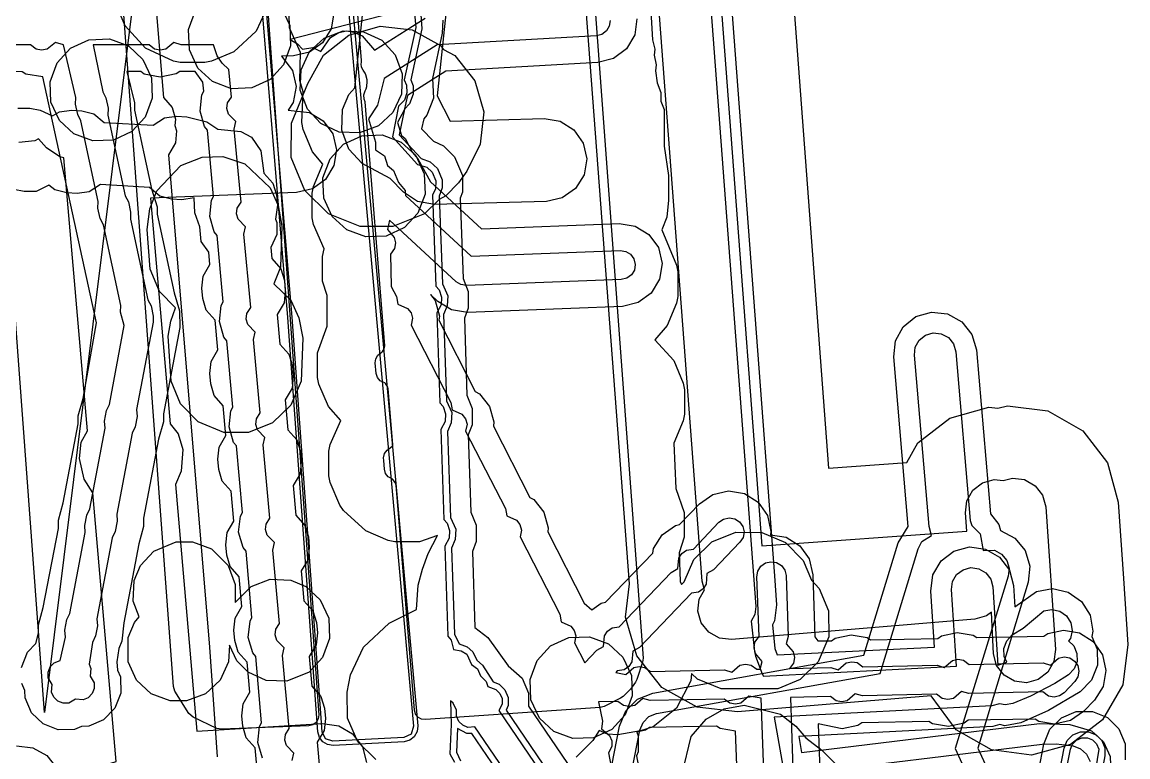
# Model space of a CAD drawing. Header units: metres. Extents: x -3943 to -3664, y 4962 to 6622.
# Drawn here: x -3840.1 to -3786.7, y 5783.1 to 5818.6 of the extents above; entities that cross this region are included whole.
import ezdxf

# ---------------------------------------------------------------- set-up
doc = ezdxf.new("R2010")
doc.units = ezdxf.units.M
doc.layers.add('AI_GREENING_EXCLUSIONS', color=1, linetype='Continuous')
doc.layers.add('AI_GREENING_LAWN', color=82, linetype='Continuous')

msp = doc.modelspace()

# ---------------------------------------------------------------- linework, layer by layer
at = {"layer": 'AI_GREENING_EXCLUSIONS'}
for points in [[(-3808.684, 5850.26), (-3804.401, 5793.328), (-3794.507, 5794.035), (-3794.573, 5794.912), (-3794.502, 5795.493), (-3794.214, 5796.002), (-3793.753, 5796.363), (-3793.19, 5796.52), (-3792.757, 5796.467), (-3792.304, 5796.59), (-3791.724, 5796.516), (-3791.216, 5796.224), (-3790.858, 5795.761), (-3790.705, 5795.196), (-3790.233, 5788.317), (-3790.308, 5787.736), (-3790.599, 5787.229), (-3791.062, 5786.871), (-3791.627, 5786.718), (-3792.208, 5786.792), (-3792.715, 5787.083), (-3793.073, 5787.547), (-3793.226, 5788.112), (-3793.325, 5790.127), (-3793.563, 5789.938), (-3794.126, 5789.777), (-3805.858, 5788.804), (-3806.439, 5788.87), (-3806.951, 5789.154), (-3807.315, 5789.612), (-3807.476, 5790.175), (-3807.41, 5790.756), (-3807.165, 5791.198), (-3807.28, 5791.613), (-3810.025, 5828.096)], [(-3805.109, 5849.393), (-3801.172, 5797.068), (-3797.403, 5797.337), (-3796.868, 5798.285), (-3795.332, 5799.487), (-3793.452, 5800.01), (-3793.007, 5799.956), (-3792.543, 5800.082), (-3790.608, 5799.833), (-3788.916, 5798.863), (-3787.724, 5797.319), (-3787.213, 5795.436), (-3786.96, 5791.747), (-3786.741, 5788.556), (-3786.99, 5786.621), (-3787.961, 5784.929), (-3789.505, 5783.737), (-3791.388, 5783.226), (-3793.323, 5783.475), (-3795.015, 5784.445), (-3796.235, 5786.09), (-3805.568, 5785.316), (-3807.507, 5785.537), (-3809.213, 5786.483), (-3810.427, 5788.01), (-3810.964, 5789.886), (-3810.781, 5791.493), (-3813.428, 5826.678)], [(-3816.838, 5845.491), (-3820.049, 5815.031), (-3819.425, 5813.806), (-3814.896, 5813.935), (-3814.126, 5813.805), (-3813.465, 5813.39), (-3813.013, 5812.754), (-3812.839, 5811.993), (-3812.97, 5811.224), (-3813.384, 5810.563), (-3814.021, 5810.111), (-3814.781, 5809.937), (-3820.187, 5809.782), (-3820.994, 5809.927), (-3821.675, 5810.384), (-3822.326, 5811.051), (-3823.664, 5811.765), (-3824.311, 5812.464), (-3824.652, 5813.381), (-3824.613, 5814.367), (-3824.311, 5815.089), (-3824.03, 5815.423), (-3820.815, 5845.914)], [(-3807.627, 5829.542), (-3804.685, 5790.396), (-3804.733, 5790.011), (-3804.912, 5789.693), (-3804.756, 5788.227), (-3804.697, 5788), (-3804.371, 5787.149), (-3804.315, 5787.035), (-3795.009, 5787.522), (-3795.248, 5791.207), (-3795.196, 5791.594), (-3795.001, 5791.931), (-3794.691, 5792.169), (-3794.314, 5792.269), (-3793.928, 5792.218), (-3793.59, 5792.023), (-3793.353, 5791.713), (-3793.252, 5791.336), (-3793.008, 5787.569), (-3792.578, 5787.71), (-3792.703, 5787.985), (-3792.717, 5788.375), (-3792.58, 5788.74), (-3792.314, 5789.026), (-3791.798, 5789.344), (-3790.788, 5790.19), (-3790.403, 5790.256), (-3790.022, 5790.17), (-3789.704, 5789.945), (-3789.496, 5789.614), (-3789.43, 5789.23), (-3789.516, 5788.849), (-3789.607, 5788.735), (-3789.355, 5788.491), (-3789.2, 5788.133), (-3789.194, 5787.743), (-3789.338, 5787.38), (-3789.609, 5787.1), (-3790.262, 5786.683), (-3791.44, 5786.067), (-3792.282, 5785.715), (-3792.666, 5785.644), (-3792.936, 5785.701), (-3793.302, 5785.609), (-3803.798, 5785.059), (-3803.297, 5782.248), (-3790.879, 5783.751), (-3790.198, 5783.764), (-3789.386, 5783.669), (-3789.02, 5783.535), (-3788.733, 5783.271), (-3788.568, 5782.917)], [(-3806.63, 5829.617), (-3803.789, 5791.869), (-3803.688, 5790.468), (-3803.783, 5789.699), (-3803.887, 5789.513), (-3803.766, 5788.368), (-3803.765, 5788.365), (-3803.655, 5788.07), (-3796.07, 5788.434), (-3796.246, 5791.142), (-3796.143, 5791.916), (-3795.752, 5792.591), (-3795.133, 5793.066), (-3794.379, 5793.267), (-3793.605, 5793.165), (-3792.93, 5792.774), (-3792.455, 5792.154), (-3792.254, 5791.401), (-3792.188, 5790.372), (-3791.146, 5791.124), (-3790.377, 5791.256), (-3789.616, 5791.083), (-3788.978, 5790.633), (-3788.562, 5789.973), (-3788.43, 5789.204), (-3788.487, 5788.953), (-3788.223, 5788.344), (-3788.211, 5787.563), (-3788.498, 5786.838), (-3789.041, 5786.277), (-3790.564, 5785.375), (-3791.911, 5784.786), (-3792.679, 5784.644), (-3792.916, 5784.694), (-3793.249, 5784.61), (-3802.615, 5784.12), (-3802.479, 5783.357), (-3790.996, 5784.745), (-3789.537, 5784.705), (-3788.499, 5784.389), (-3787.925, 5783.86), (-3787.597, 5783.152), (-3787.564, 5782.373)], [(-3824.576, 5824.127), (-3820.988, 5784.637), (-3821.017, 5784.357), (-3821.154, 5784.112), (-3821.376, 5783.94), (-3821.648, 5783.869), (-3825.066, 5783.692), (-3825.333, 5783.73), (-3825.565, 5783.866), (-3825.729, 5784.081), (-3825.8, 5784.341), (-3827.249, 5804.331), (-3829.011, 5825.505)], [(-3824.793, 5824.318), (-3821.187, 5784.617), (-3821.305, 5784.242), (-3821.659, 5784.069), (-3825.076, 5783.892), (-3825.433, 5784.016), (-3825.601, 5784.355), (-3827.049, 5804.348), (-3828.811, 5825.522)], [(-3833.853, 5822.278), (-3833.243, 5814.95), (-3832.832, 5814.466), (-3832.671, 5813.904), (-3832.705, 5813.6), (-3832.625, 5813.35), (-3832.674, 5812.766), (-3833.014, 5812.186), (-3831.038, 5788.431), (-3830.661, 5783.134)], [(-3823.015, 5783.014), (-3823.883, 5783.863), (-3824.374, 5785.004), (-3824.389, 5786.261), (-3824.234, 5787.093), (-3823.604, 5788.439), (-3822.371, 5789.598), (-3821.048, 5790.257), (-3820.976, 5791.416), (-3820.767, 5792.195), (-3820.49, 5792.948), (-3820.039, 5793.814), (-3820.907, 5793.521), (-3822.094, 5793.521), (-3822.417, 5793.586), (-3823.5, 5794.039), (-3824.574, 5795.027), (-3824.751, 5795.29), (-3825.205, 5796.374), (-3825.27, 5796.696), (-3825.27, 5797.883), (-3825.205, 5798.206), (-3824.704, 5799.362), (-3825.299, 5800.044), (-3825.752, 5801.127), (-3825.817, 5801.449), (-3825.817, 5802.637), (-3825.351, 5803.918), (-3825.359, 5805.392), (-3825.582, 5806.091), (-3825.582, 5807.278), (-3825.496, 5807.651), (-3826.012, 5808.827), (-3826.077, 5809.15), (-3826.077, 5810.337), (-3826.012, 5810.66), (-3825.559, 5811.743), (-3826.062, 5812.332), (-3826.516, 5813.415), (-3826.581, 5813.738), (-3826.52, 5815.224), (-3826.678, 5815.769), (-3826.646, 5817.118), (-3827.181, 5818.307), (-3827.199, 5819.732)], [(-3821.206, 5819.697), (-3821.08, 5818.329), (-3821.641, 5815.808), (-3821.529, 5815.545), (-3821.509, 5815.171), (-3821.634, 5814.821), (-3821.917, 5814.526), (-3822.214, 5813.053), (-3820.994, 5811.723), (-3820.558, 5811.598), (-3820.289, 5811.355), (-3820.11, 5810.926), (-3820.13, 5810.551), (-3820.274, 5810.241), (-3820.116, 5805.856), (-3819.962, 5805.676), (-3819.836, 5805.326), (-3819.856, 5804.952), (-3820.071, 5804.564), (-3819.923, 5800.223), (-3819.769, 5800.043), (-3819.644, 5799.693), (-3819.663, 5799.319), (-3819.878, 5798.931), (-3819.73, 5794.59), (-3819.576, 5794.41), (-3819.451, 5794.06), (-3819.471, 5793.686), (-3819.686, 5793.298), (-3819.538, 5788.957), (-3819.384, 5788.777), (-3819.258, 5788.322), (-3818.89, 5788.258), (-3818.629, 5788.095), (-3818.403, 5787.602), (-3818.106, 5787.381), (-3817.959, 5787.045), (-3817.688, 5786.771), (-3817.605, 5786.531), (-3817.224, 5786.394), (-3817.029, 5786.202), (-3816.923, 5785.951), (-3816.921, 5785.678), (-3817.072, 5785.375), (-3814.217, 5781.171)], [(-3820.882, 5819.644), (-3820.787, 5818.266), (-3821.32, 5815.809), (-3821.215, 5815.508), (-3821.215, 5815.112), (-3821.386, 5814.653), (-3821.625, 5814.388), (-3821.888, 5813.144), (-3820.828, 5812.013), (-3820.39, 5811.847), (-3820.04, 5811.523), (-3819.816, 5810.985), (-3819.816, 5810.589), (-3819.96, 5810.193), (-3819.801, 5805.958), (-3819.542, 5805.386), (-3819.562, 5804.893), (-3819.749, 5804.478), (-3819.608, 5800.325), (-3819.349, 5799.753), (-3819.369, 5799.259), (-3819.556, 5798.845), (-3819.416, 5794.692), (-3819.157, 5794.119), (-3819.177, 5793.626), (-3819.363, 5793.212), (-3819.223, 5789.058), (-3818.986, 5788.59), (-3818.6, 5788.45), (-3818.329, 5788.208), (-3818.136, 5787.801), (-3817.872, 5787.567), (-3817.356, 5786.765), (-3817.059, 5786.645), (-3816.781, 5786.371), (-3816.629, 5786.011), (-3816.626, 5785.621), (-3816.72, 5785.39), (-3814.073, 5781.493)], [(-3828.149, 5819.496), (-3828.78, 5818.149), (-3829.854, 5817.162), (-3830.937, 5816.708), (-3831.26, 5816.643), (-3832.447, 5816.643), (-3832.77, 5816.708), (-3834.116, 5817.339), (-3835.104, 5818.413), (-3835.557, 5819.496)], [(-3825.035, 5819.026), (-3825.165, 5818.257), (-3825.58, 5817.596), (-3826.216, 5817.144), (-3826.977, 5816.969), (-3827.558, 5816.952), (-3827.022, 5816.249), (-3826.859, 5815.485), (-3827.001, 5814.718), (-3827.241, 5814.348), (-3826.21, 5814.234), (-3825.545, 5813.825), (-3825.088, 5813.192), (-3824.907, 5812.433), (-3825.031, 5811.663), (-3825.44, 5810.998), (-3826.072, 5810.541), (-3826.831, 5810.36), (-3833.877, 5810.097), (-3832.929, 5799.208), (-3832.54, 5798.723), (-3832.322, 5797.974), (-3832.398, 5796.92), (-3832.674, 5796.285), (-3831.638, 5784.385), (-3825.575, 5784.745), (-3824.802, 5784.639), (-3824.129, 5784.244), (-3823.658, 5783.622), (-3823.46, 5782.867)], [(-3821.138, 5819.289), (-3827.137, 5817.743), (-3826.795, 5817.546), (-3826.545, 5817.277), (-3826.042, 5817.357), (-3825.661, 5817.163), (-3825.201, 5817.839), (-3824.8, 5818.08), (-3824.422, 5818.16), (-3824.066, 5818.111), (-3823.676, 5817.926), (-3823.082, 5817.231), (-3820.638, 5818.774)], [(-3809.741, 5819.097), (-3809.66, 5817.734), (-3809.562, 5817.279), (-3809.593, 5816.987), (-3809.495, 5816.532), (-3809.527, 5816.24), (-3809.442, 5815.662), (-3809.258, 5815.187), (-3809.258, 5814.77), (-3809.11, 5814.366), (-3809.103, 5812.605), (-3808.9, 5811.194), (-3808.9, 5810.006), (-3808.969, 5809.178), (-3809.212, 5808.573), (-3808.503, 5806.86), (-3808.438, 5806.538), (-3808.438, 5805.35), (-3808.503, 5805.028), (-3808.956, 5803.944), (-3809.554, 5803.261), (-3808.639, 5802.261), (-3808.186, 5801.177), (-3808.121, 5800.855), (-3808.121, 5799.667), (-3808.186, 5799.345), (-3808.634, 5798.274), (-3808.55, 5796.08), (-3808.14, 5794.932), (-3808.14, 5793.745), (-3808.388, 5792.983), (-3808.329, 5791.602), (-3808.267, 5791.454), (-3808.138, 5791.583), (-3807.671, 5792.665), (-3806.803, 5793.514), (-3805.65, 5793.982), (-3804.392, 5793.968), (-3803.252, 5793.476), (-3802.403, 5792.608), (-3802.005, 5791.659), (-3801.636, 5791.27), (-3801.182, 5790.187), (-3801.168, 5788.929), (-3801.674, 5787.719), (-3802.542, 5786.87), (-3803.625, 5786.416), (-3806.351, 5786.424), (-3807.504, 5786.892), (-3807.792, 5787.161), (-3807.821, 5786.816), (-3808.504, 5785.491), (-3809.631, 5784.588), (-3810.247, 5784.392), (-3811.346, 5784.211), (-3811.839, 5784.241), (-3812.239, 5784.408), (-3812.546, 5783.934), (-3813.356, 5783.124)], [(-3811.714, 5818.668), (-3811.752, 5818.398), (-3811.89, 5818.162), (-3812.108, 5817.998), (-3812.373, 5817.93), (-3820.044, 5817.494), (-3822.612, 5815.872), (-3822.935, 5814.58), (-3823.371, 5813.919), (-3823.02, 5812.791), (-3823.02, 5812.423), (-3822.596, 5812.14), (-3822.442, 5811.678), (-3822.164, 5811.429), (-3821.919, 5810.856), (-3821.601, 5810.469), (-3821.574, 5810.226), (-3818.405, 5807.291), (-3811.225, 5807.571), (-3810.956, 5807.528), (-3810.723, 5807.386), (-3810.562, 5807.165), (-3810.499, 5806.899), (-3810.541, 5806.629), (-3810.684, 5806.397), (-3810.905, 5806.236), (-3811.171, 5806.172), (-3818.64, 5805.88), (-3818.91, 5805.923), (-3819.143, 5806.066), (-3822.353, 5809.039), (-3822.449, 5808.588), (-3822.118, 5808.201), (-3822.057, 5807.935), (-3822.103, 5807.666), (-3822.307, 5807.393), (-3822.264, 5805.838), (-3822.011, 5805.345), (-3821.948, 5804.983), (-3821.482, 5804.777), (-3821.312, 5804.563), (-3821.237, 5804.3), (-3821.303, 5803.966), (-3819.387, 5800.237), (-3819.324, 5799.875), (-3818.858, 5799.669), (-3818.688, 5799.455), (-3818.613, 5799.192), (-3818.679, 5798.858), (-3816.764, 5795.128), (-3816.7, 5794.766), (-3816.234, 5794.561), (-3816.064, 5794.347), (-3815.989, 5794.084), (-3816.055, 5793.75), (-3814.14, 5790.02), (-3814.076, 5789.658), (-3813.61, 5789.452), (-3813.44, 5789.238), (-3813.365, 5788.976), (-3813.432, 5788.641), (-3812.935, 5787.674), (-3812.344, 5788.294), (-3812.023, 5788.472), (-3811.981, 5788.98), (-3811.835, 5789.211), (-3811.611, 5789.368), (-3811.274, 5789.415), (-3808.767, 5792.041), (-3808.446, 5792.22), (-3808.404, 5792.728), (-3808.258, 5792.958), (-3808.034, 5793.115), (-3807.697, 5793.162), (-3806.461, 5794.457), (-3806.237, 5794.614), (-3805.97, 5794.674), (-3805.701, 5794.627), (-3805.471, 5794.48), (-3805.314, 5794.257), (-3805.254, 5793.99), (-3805.301, 5793.721), (-3805.448, 5793.491), (-3806.718, 5792.159), (-3807.04, 5791.981), (-3807.081, 5791.473), (-3807.228, 5791.242), (-3807.451, 5791.085), (-3807.789, 5791.038), (-3810.295, 5788.412), (-3810.617, 5788.233), (-3810.658, 5787.725), (-3810.804, 5787.495), (-3811.028, 5787.338), (-3811.366, 5787.291), (-3811.437, 5787.216), (-3810.959, 5787.118), (-3810.57, 5787.447), (-3810.304, 5787.506), (-3810.035, 5787.459), (-3809.763, 5787.253), (-3806.191, 5787.332), (-3805.837, 5787.231), (-3805.448, 5787.56), (-3805.182, 5787.62), (-3804.913, 5787.572), (-3804.641, 5787.366), (-3804.468, 5787.37), (-3804.373, 5787.749), (-3804.708, 5788.133), (-3804.77, 5788.399), (-3804.727, 5788.669), (-3804.525, 5788.943), (-3804.628, 5791.833), (-3804.584, 5792.103), (-3804.44, 5792.335), (-3804.219, 5792.495), (-3803.953, 5792.557), (-3803.683, 5792.514), (-3803.451, 5792.37), (-3803.291, 5792.149), (-3803.228, 5791.883), (-3803.124, 5788.943), (-3803.22, 5788.588), (-3802.885, 5788.204), (-3802.823, 5787.938), (-3802.866, 5787.668), (-3803.058, 5787.401), (-3801.069, 5787.445), (-3800.716, 5787.344), (-3800.327, 5787.674), (-3800.06, 5787.733), (-3799.791, 5787.685), (-3799.519, 5787.48), (-3795.947, 5787.559), (-3795.594, 5787.458), (-3795.205, 5787.787), (-3794.938, 5787.846), (-3794.669, 5787.799), (-3794.398, 5787.593), (-3790.826, 5787.672), (-3790.472, 5787.571), (-3790.083, 5787.9), (-3789.817, 5787.959), (-3789.548, 5787.912), (-3789.317, 5787.765), (-3789.161, 5787.542), (-3789.101, 5787.275), (-3789.149, 5787.006), (-3789.295, 5786.776), (-3789.814, 5786.234), (-3790.037, 5786.077), (-3790.304, 5786.018), (-3790.573, 5786.065), (-3790.845, 5786.271), (-3794.417, 5786.192), (-3794.77, 5786.293), (-3795.159, 5785.964), (-3795.426, 5785.905), (-3795.695, 5785.952), (-3795.966, 5786.158), (-3799.538, 5786.079), (-3799.892, 5786.18), (-3800.281, 5785.851), (-3800.547, 5785.792), (-3800.816, 5785.839), (-3801.088, 5786.045), (-3803.019, 5786.002), (-3802.861, 5781.564)], [(-3810.416, 5818.742), (-3810.524, 5817.969), (-3810.92, 5817.297), (-3811.543, 5816.827), (-3812.299, 5816.632), (-3819.634, 5816.215), (-3821.482, 5815.048), (-3821.641, 5814.342), (-3821.957, 5813.751), (-3821.772, 5813.113), (-3821.597, 5812.972), (-3821.234, 5812.303), (-3820.979, 5811.997), (-3820.377, 5810.89), (-3817.917, 5808.611), (-3811.276, 5808.87), (-3810.505, 5808.748), (-3809.84, 5808.34), (-3809.382, 5807.709), (-3809.2, 5806.95), (-3809.322, 5806.179), (-3809.73, 5805.514), (-3810.361, 5805.055), (-3811.12, 5804.873), (-3818.589, 5804.581), (-3819.361, 5804.704), (-3820.027, 5805.113), (-3820.38, 5805.439), (-3820.155, 5805.157), (-3819.941, 5804.407), (-3819.964, 5804.205), (-3818.214, 5800.769), (-3818.017, 5800.66), (-3817.532, 5800.049), (-3817.317, 5799.298), (-3817.341, 5799.097), (-3815.59, 5795.661), (-3815.393, 5795.552), (-3814.908, 5794.941), (-3814.694, 5794.19), (-3814.717, 5793.989), (-3812.966, 5790.553), (-3812.6, 5790.231), (-3812.136, 5790.557), (-3811.938, 5790.601), (-3809.655, 5792.975), (-3809.616, 5793.197), (-3809.198, 5793.856), (-3808.56, 5794.304), (-3808.361, 5794.349), (-3807.401, 5795.355), (-3806.762, 5795.803), (-3806.001, 5795.973), (-3805.232, 5795.839), (-3804.573, 5795.421), (-3804.125, 5794.782), (-3803.955, 5794.021), (-3803.984, 5793.854), (-3803.229, 5793.732), (-3802.565, 5793.322), (-3802.109, 5792.689), (-3801.929, 5791.929), (-3801.835, 5788.927), (-3801.7, 5788.732), (-3801.035, 5788.734), (-3800.851, 5788.863), (-3800.089, 5789.032), (-3799.32, 5788.897), (-3799.149, 5788.788), (-3795.914, 5788.847), (-3795.729, 5788.977), (-3794.967, 5789.146), (-3794.199, 5789.01), (-3794.027, 5788.901), (-3790.792, 5788.961), (-3790.607, 5789.09), (-3789.846, 5789.259), (-3789.077, 5789.124), (-3788.419, 5788.705), (-3787.971, 5788.066), (-3787.802, 5787.304), (-3787.937, 5786.535), (-3788.356, 5785.877), (-3788.874, 5785.335), (-3789.513, 5784.888), (-3790.275, 5784.718), (-3791.044, 5784.854), (-3791.215, 5784.963), (-3794.451, 5784.904), (-3794.635, 5784.774), (-3795.397, 5784.605), (-3796.165, 5784.74), (-3796.337, 5784.849), (-3799.572, 5784.79), (-3799.757, 5784.661), (-3800.519, 5784.492), (-3801.673, 5784.731), (-3801.572, 5781.548)], [(-3819.775, 5818.682), (-3819.809, 5818.056), (-3820.28, 5815.864), (-3820.235, 5814.914), (-3820.557, 5814.094), (-3820.696, 5813.928), (-3820.8, 5813.446), (-3820.236, 5812.845), (-3819.751, 5812.622), (-3819.211, 5812.082), (-3818.836, 5811.183), (-3818.836, 5810.391), (-3818.939, 5810.094), (-3818.806, 5806.218), (-3818.562, 5805.584), (-3818.562, 5804.792), (-3818.741, 5804.313), (-3818.614, 5800.585), (-3818.369, 5799.95), (-3818.369, 5799.159), (-3818.549, 5798.68), (-3818.421, 5794.952), (-3818.177, 5794.317), (-3818.177, 5793.526), (-3818.356, 5793.047), (-3818.231, 5789.388), (-3817.61, 5788.907), (-3816.628, 5787.528), (-3815.954, 5786.933), (-3815.65, 5786.214), (-3815.645, 5785.588), (-3813.493, 5782.419)], [(-3827.044, 5782.958), (-3826.968, 5783.318), (-3827.323, 5783.683), (-3827.4, 5783.945), (-3827.372, 5784.216), (-3827.185, 5784.502), (-3827.509, 5788.037), (-3827.433, 5788.396), (-3827.788, 5788.761), (-3827.866, 5789.023), (-3827.837, 5789.295), (-3827.651, 5789.58), (-3827.974, 5793.115), (-3827.898, 5793.475), (-3828.253, 5793.84), (-3828.331, 5794.102), (-3828.302, 5794.373), (-3828.116, 5794.658), (-3828.439, 5798.193), (-3828.363, 5798.553), (-3828.718, 5798.918), (-3828.796, 5799.18), (-3828.767, 5799.452), (-3828.581, 5799.737), (-3828.905, 5803.272), (-3828.828, 5803.631), (-3829.184, 5803.996), (-3829.261, 5804.258), (-3829.232, 5804.53), (-3829.046, 5804.815), (-3829.37, 5808.35), (-3829.293, 5808.71), (-3829.649, 5809.075), (-3829.726, 5809.337), (-3829.698, 5809.608), (-3829.511, 5809.894), (-3829.835, 5813.428), (-3829.758, 5813.788), (-3830.114, 5814.153), (-3830.191, 5814.415), (-3830.163, 5814.687), (-3829.976, 5814.972), (-3830.098, 5816.303), (-3830.425, 5816.603), (-3830.667, 5816.964), (-3830.837, 5817.499), (-3832.395, 5817.499), (-3832.746, 5817.608), (-3833.142, 5817.287), (-3833.41, 5817.233), (-3833.678, 5817.287), (-3833.945, 5817.498), (-3836.639, 5817.498), (-3836.182, 5815.232), (-3836.031, 5814.929), (-3835.925, 5814.44), (-3835.935, 5814.099), (-3835.092, 5810.214), (-3834.941, 5809.911), (-3834.835, 5809.422), (-3834.845, 5809.082), (-3834.003, 5805.197), (-3833.851, 5804.893), (-3833.745, 5804.405), (-3833.741, 5804.108), (-3834.545, 5799.893), (-3834.524, 5799.556), (-3834.617, 5799.064), (-3834.76, 5798.754), (-3835.502, 5794.848), (-3835.481, 5794.511), (-3835.574, 5794.02), (-3835.718, 5793.709), (-3836.459, 5789.803), (-3836.439, 5789.466), (-3836.532, 5788.975), (-3836.675, 5788.664), (-3836.839, 5787.618), (-3836.747, 5787.407), (-3836.779, 5787.039), (-3836.596, 5786.718), (-3836.591, 5786.445), (-3836.691, 5786.191), (-3836.88, 5785.994), (-3837.13, 5785.884), (-3837.498, 5785.916), (-3837.82, 5785.731), (-3838.093, 5785.726), (-3838.347, 5785.825), (-3838.544, 5786.015), (-3838.654, 5786.265), (-3838.621, 5786.635), (-3838.806, 5786.957), (-3838.811, 5787.23), (-3838.712, 5787.484), (-3838.522, 5787.681), (-3838.231, 5787.792), (-3837.983, 5788.915), (-3838.004, 5789.252), (-3837.907, 5789.763), (-3837.768, 5790.054), (-3837.026, 5793.96), (-3837.047, 5794.297), (-3836.95, 5794.808), (-3836.81, 5795.099), (-3836.068, 5799.005), (-3836.089, 5799.342), (-3835.992, 5799.852), (-3835.853, 5800.144), (-3835.152, 5803.949), (-3835.32, 5804.597), (-3835.305, 5804.918), (-3836.148, 5808.803), (-3836.299, 5809.106), (-3836.409, 5809.614), (-3836.395, 5809.936), (-3837.238, 5813.821), (-3837.389, 5814.124), (-3837.499, 5814.632), (-3837.485, 5814.954), (-3838.071, 5817.497), (-3838.464, 5817.606), (-3838.86, 5817.285), (-3839.128, 5817.232), (-3839.396, 5817.285), (-3839.663, 5817.497), (-3843.83, 5817.496)], [(-3840.091, 5787.459), (-3839.807, 5788.185), (-3839.4, 5788.609), (-3839.278, 5789.114), (-3839.278, 5789.51), (-3839.045, 5790.345), (-3838.321, 5794.158), (-3838.321, 5794.554), (-3838.088, 5795.39), (-3837.364, 5799.203), (-3837.364, 5799.599), (-3837.131, 5800.434), (-3836.488, 5804.076), (-3839.064, 5815.944), (-3839.893, 5816.084), (-3840.062, 5816.197), (-3843.892, 5816.208)], [(-3828.474, 5783.078), (-3828.695, 5783.826), (-3828.613, 5784.602), (-3828.516, 5784.781), (-3828.797, 5787.981), (-3828.939, 5788.156), (-3829.16, 5788.905), (-3829.078, 5789.681), (-3828.982, 5789.859), (-3829.262, 5793.06), (-3829.404, 5793.235), (-3829.625, 5793.983), (-3829.544, 5794.759), (-3829.447, 5794.937), (-3829.727, 5798.138), (-3829.869, 5798.313), (-3830.091, 5799.061), (-3830.009, 5799.837), (-3829.912, 5800.016), (-3830.193, 5803.216), (-3830.334, 5803.391), (-3830.556, 5804.14), (-3830.474, 5804.916), (-3830.377, 5805.094), (-3830.658, 5808.295), (-3830.799, 5808.47), (-3831.021, 5809.218), (-3830.939, 5809.994), (-3830.842, 5810.172), (-3831.123, 5813.373), (-3831.265, 5813.548), (-3831.486, 5814.296), (-3831.404, 5815.073), (-3831.307, 5815.251), (-3831.347, 5815.686), (-3831.723, 5816.199), (-3832.457, 5816.211), (-3832.644, 5816.086), (-3833.41, 5815.933), (-3834.175, 5816.085), (-3834.344, 5816.198), (-3835.026, 5816.198), (-3834.65, 5814.698), (-3834.646, 5814.333), (-3833.823, 5810.541), (-3833.561, 5809.68), (-3833.557, 5809.315), (-3832.733, 5805.523), (-3832.471, 5804.662), (-3832.467, 5803.851), (-3833.249, 5799.694), (-3833.249, 5799.299), (-3833.483, 5798.463), (-3834.207, 5794.65), (-3834.207, 5794.254), (-3834.44, 5793.418), (-3835.164, 5789.605), (-3835.258, 5788.718), (-3835.397, 5788.374), (-3835.496, 5787.727), (-3835.47, 5787.326), (-3835.327, 5786.997), (-3835.311, 5786.216), (-3835.596, 5785.49), (-3836.137, 5784.927), (-3836.851, 5784.614), (-3837.208, 5784.607), (-3837.541, 5784.461), (-3838.322, 5784.446), (-3839.048, 5784.731), (-3839.611, 5785.271), (-3839.924, 5785.986), (-3839.931, 5786.347), (-3840.076, 5786.678)], [(-3840.275, 5814.441), (-3839.689, 5814.442), (-3839.199, 5814.346), (-3838.599, 5814.064), (-3838.26, 5814.262), (-3837.681, 5814.342), (-3837.182, 5814.312), (-3836.615, 5814.164), (-3836.112, 5813.748), (-3833.755, 5813.609), (-3833.206, 5813.963), (-3832.627, 5814.043), (-3832.127, 5814.013), (-3831.168, 5813.774), (-3830.624, 5813.423), (-3829.525, 5813.315), (-3829.011, 5813.037), (-3828.551, 5812.373), (-3828.407, 5811.304), (-3827.974, 5810.815), (-3827.807, 5810.254), (-3827.76, 5809.756), (-3827.851, 5809.074), (-3827.785, 5808.92), (-3827.779, 5808.335), (-3828.072, 5807.715), (-3828.022, 5807.177), (-3827.588, 5806.688), (-3827.421, 5806.128), (-3827.375, 5805.63), (-3827.435, 5805.048), (-3827.77, 5804.487), (-3827.636, 5803.051), (-3827.202, 5802.562), (-3827.035, 5802.001), (-3826.989, 5801.503), (-3827.049, 5800.921), (-3827.384, 5800.36), (-3827.25, 5798.925), (-3826.817, 5798.436), (-3826.649, 5797.875), (-3826.603, 5797.377), (-3826.663, 5796.795), (-3826.998, 5796.234), (-3826.864, 5794.798), (-3826.431, 5794.309), (-3826.264, 5793.748), (-3826.217, 5793.251), (-3826.277, 5792.668), (-3826.612, 5792.108), (-3826.478, 5790.672), (-3826.045, 5790.183), (-3825.878, 5789.622), (-3825.831, 5789.124), (-3825.891, 5788.542), (-3826.226, 5787.981), (-3826.092, 5786.545), (-3825.659, 5786.057), (-3825.492, 5785.496), (-3825.445, 5784.998), (-3825.505, 5784.416), (-3825.841, 5783.855), (-3825.706, 5782.419)], [(-3840.332, 5783.672), (-3839.557, 5783.583), (-3838.875, 5783.205), (-3838.389, 5782.594), (-3838.174, 5781.844), (-3838.223, 5781.419), (-3837.013, 5781.491), (-3836.598, 5782.287), (-3835.992, 5782.778), (-3835.526, 5782.917), (-3836.655, 5795.883), (-3837.075, 5796.534), (-3837.301, 5797.54), (-3837.216, 5798.316), (-3836.914, 5798.865), (-3838.062, 5812.048), (-3838.249, 5812.086), (-3838.897, 5812.519), (-3839.276, 5812.961), (-3839.452, 5812.864), (-3840.227, 5812.778)], [(-3828.693, 5782.14), (-3828.827, 5783.575), (-3829.261, 5784.064), (-3829.428, 5784.625), (-3829.474, 5785.123), (-3829.414, 5785.705), (-3829.079, 5786.266), (-3829.213, 5787.702), (-3829.647, 5788.191), (-3829.814, 5788.752), (-3829.86, 5789.25), (-3829.8, 5789.832), (-3829.465, 5790.393), (-3829.599, 5791.828), (-3830.032, 5792.317), (-3830.2, 5792.878), (-3830.246, 5793.376), (-3830.186, 5793.958), (-3829.851, 5794.519), (-3829.985, 5795.955), (-3830.418, 5796.444), (-3830.585, 5797.005), (-3830.632, 5797.502), (-3830.572, 5798.084), (-3830.237, 5798.645), (-3830.371, 5800.081), (-3830.804, 5800.57), (-3830.971, 5801.131), (-3831.018, 5801.629), (-3830.958, 5802.211), (-3830.623, 5802.772), (-3830.757, 5804.207), (-3831.19, 5804.696), (-3831.357, 5805.257), (-3831.404, 5805.755), (-3831.344, 5806.337), (-3831.008, 5806.898), (-3831.063, 5807.484), (-3831.427, 5808.005), (-3831.503, 5808.719), (-3831.743, 5809.384), (-3831.767, 5810.103), (-3832.364, 5810.02), (-3832.863, 5810.05), (-3833.429, 5810.198), (-3833.933, 5810.614), (-3836.289, 5810.753), (-3836.838, 5810.399), (-3837.418, 5810.319), (-3837.917, 5810.349), (-3838.483, 5810.497), (-3838.776, 5810.718), (-3839.387, 5810.422), (-3839.973, 5810.421), (-3840.463, 5810.518)], [(-3812.749, 5776.943), (-3811.257, 5784.625), (-3810.954, 5785.36), (-3810.387, 5785.919), (-3809.648, 5786.212), (-3799.468, 5788.04), (-3797.82, 5793.469), (-3797.336, 5794.253), (-3798.034, 5802.432), (-3797.948, 5803.207), (-3797.571, 5803.891), (-3796.961, 5804.378), (-3796.212, 5804.595), (-3795.436, 5804.508), (-3794.753, 5804.131), (-3794.266, 5803.522), (-3794.049, 5802.772), (-3793.374, 5794.871), (-3792.966, 5794.346), (-3792.887, 5794.062), (-3792.197, 5793.693), (-3791.702, 5793.09), (-3791.475, 5792.343), (-3791.552, 5791.567), (-3793.982, 5783.563), (-3793.001, 5781.419)], [(-3811.767, 5776.752), (-3810.276, 5784.434), (-3810.124, 5784.802), (-3809.841, 5785.081), (-3809.471, 5785.228), (-3798.689, 5787.164), (-3796.863, 5793.179), (-3796.679, 5793.523), (-3796.213, 5793.82), (-3796.332, 5794.251), (-3797.038, 5802.517), (-3796.995, 5802.905), (-3796.806, 5803.246), (-3796.502, 5803.49), (-3796.127, 5803.598), (-3795.739, 5803.555), (-3795.397, 5803.367), (-3795.154, 5803.062), (-3795.045, 5802.687), (-3794.35, 5794.551), (-3794.26, 5794.297), (-3793.859, 5793.898), (-3793.725, 5793.094), (-3793.175, 5793.105), (-3792.831, 5792.921), (-3792.584, 5792.619), (-3792.471, 5792.245), (-3792.509, 5791.857), (-3795.076, 5783.551), (-3793.91, 5781.003)], [(-3804.262, 5781.564), (-3804.419, 5785.971), (-3805.014, 5786.067), (-3805.402, 5785.737), (-3805.669, 5785.678), (-3805.938, 5785.726), (-3806.21, 5785.931), (-3809.782, 5785.852), (-3810.135, 5785.954), (-3810.524, 5785.624), (-3810.791, 5785.565), (-3811.06, 5785.612), (-3811.332, 5785.818), (-3812.265, 5785.797), (-3812.085, 5784.86), (-3812.126, 5784.495), (-3811.736, 5784.167), (-3811.634, 5783.914), (-3811.636, 5783.64), (-3811.793, 5783.338), (-3811.131, 5779.887)], [(-3815.375, 5780.385), (-3818.23, 5784.589), (-3818.567, 5784.56), (-3818.82, 5784.662), (-3819.015, 5784.854), (-3819.121, 5785.105), (-3819.118, 5785.39), (-3819.273, 5785.734), (-3819.41, 5785.838), (-3819.373, 5784.701), (-3819.44, 5783.28), (-3819.224, 5782.891)], [(-3791.195, 5781.667), (-3790.792, 5783.751), (-3790.498, 5784.473), (-3790.498, 5784.473), (-3789.949, 5785.028), (-3789.23, 5785.331), (-3788.449, 5785.335), (-3787.727, 5785.041), (-3787.172, 5784.492), (-3786.869, 5783.773), (-3786.865, 5782.992)], [(-3815.727, 5780.37), (-3818.374, 5784.267), (-3818.623, 5784.265), (-3819.079, 5784.504), (-3819.118, 5783.366), (-3818.93, 5782.95)], [(-3805.575, 5781.917), (-3805.663, 5784.383), (-3806.409, 5784.514), (-3806.58, 5784.623), (-3809.816, 5784.564), (-3810, 5784.434), (-3810.43, 5784.339), (-3810.357, 5784.158), (-3810.362, 5783.378), (-3810.441, 5783.191), (-3809.855, 5780.068)], [(-3790.226, 5781.407), (-3789.81, 5783.561), (-3789.663, 5783.923), (-3789.389, 5784.2), (-3789.029, 5784.351), (-3788.639, 5784.353), (-3788.277, 5784.206), (-3788, 5783.932), (-3787.849, 5783.572), (-3787.847, 5783.182), (-3788.062, 5782.067)], [(-3789.936, 5781.329), (-3789.516, 5783.504), (-3789.413, 5783.757), (-3789.221, 5783.951), (-3788.969, 5784.057), (-3788.696, 5784.059), (-3788.443, 5783.956), (-3788.249, 5783.764), (-3788.143, 5783.512), (-3788.397, 5781.916)]]:
    msp.add_lwpolyline(points, dxfattribs=at)
for points in [[(-3834.801, 5819.009), (-3838.985, 5785.274), (-3841.942, 5825.165), (-3802.052, 5828.122), (-3834.801, 5819.009)], [(-3828.268, 5819.955), (-3827.569, 5819.308), (-3827.16, 5818.426), (-3827.121, 5817.44), (-3827.462, 5816.523), (-3828.109, 5815.824), (-3828.991, 5815.415), (-3829.977, 5815.376), (-3830.894, 5815.717), (-3831.593, 5816.364), (-3832.002, 5817.246), (-3832.041, 5818.232), (-3831.7, 5819.149), (-3831.053, 5819.848), (-3830.171, 5820.257), (-3829.185, 5820.296), (-3828.268, 5819.955)], [(-3819.891, 5817.458), (-3819.742, 5817.27), (-3819.204, 5816.973), (-3818.232, 5815.752), (-3817.801, 5814.252), (-3817.976, 5812.701), (-3818.626, 5811.396), (-3819.027, 5810.837), (-3819.641, 5810.204), (-3819.954, 5810.027), (-3820.662, 5809.34), (-3822.184, 5808.72), (-3823.768, 5808.72), (-3825.29, 5809.34), (-3826.434, 5810.463), (-3827.097, 5812.049), (-3827.081, 5813.71), (-3826.284, 5815.62), (-3825.528, 5816.986), (-3824.308, 5817.958), (-3822.808, 5818.389), (-3821.257, 5818.214), (-3819.891, 5817.458)], [(-3824.59, 5818.161), (-3823.604, 5818.122), (-3822.722, 5817.713), (-3822.075, 5817.014), (-3821.734, 5816.097), (-3821.773, 5815.111), (-3822.182, 5814.229), (-3822.881, 5813.582), (-3823.798, 5813.241), (-3824.784, 5813.28), (-3825.666, 5813.689), (-3826.313, 5814.388), (-3826.654, 5815.305), (-3826.615, 5816.291), (-3826.206, 5817.173), (-3825.507, 5817.82), (-3824.59, 5818.161)], [(-3834.944, 5817.437), (-3834.245, 5816.79), (-3833.836, 5815.908), (-3833.797, 5814.922), (-3834.138, 5814.005), (-3834.785, 5813.306), (-3835.667, 5812.897), (-3836.653, 5812.858), (-3837.57, 5813.199), (-3838.269, 5813.846), (-3838.678, 5814.728), (-3838.717, 5815.714), (-3838.376, 5816.631), (-3837.729, 5817.33), (-3836.847, 5817.739), (-3835.861, 5817.778), (-3834.944, 5817.437)], [(-3822.703, 5813.145), (-3821.786, 5812.803), (-3821.087, 5812.156), (-3820.677, 5811.275), (-3820.638, 5810.289), (-3820.979, 5809.372), (-3821.627, 5808.673), (-3822.508, 5808.263), (-3823.494, 5808.224), (-3824.411, 5808.565), (-3825.11, 5809.213), (-3825.52, 5810.094), (-3825.559, 5811.08), (-3825.217, 5811.997), (-3824.57, 5812.696), (-3823.689, 5813.106), (-3822.703, 5813.145)], [(-3833.908, 5809.575), (-3833.569, 5810.451), (-3832.409, 5811.672), (-3831.379, 5812.08), (-3830.385, 5812.106), (-3829.335, 5811.754), (-3828.111, 5810.596), (-3827.725, 5809.74), (-3827.543, 5808.75), (-3827.608, 5806.759), (-3827.926, 5805.957), (-3827.104, 5805.179), (-3826.718, 5804.323), (-3826.536, 5803.333), (-3826.618, 5801.26), (-3827.116, 5800.11), (-3827.993, 5799.255), (-3829.158, 5798.785), (-3830.346, 5798.785), (-3831.578, 5799.3), (-3832.433, 5800.177), (-3832.886, 5801.26), (-3833.018, 5803.432), (-3832.902, 5804.158), (-3832.669, 5804.802), (-3833.44, 5805.594), (-3833.893, 5806.677), (-3834.038, 5808.578), (-3833.908, 5809.575)], [(-3834.707, 5790.658), (-3834.668, 5791.644), (-3834.366, 5792.367), (-3833.719, 5793.066), (-3832.643, 5793.514), (-3831.851, 5793.514), (-3830.934, 5793.173), (-3830.128, 5792.367), (-3829.787, 5791.45), (-3829.801, 5790.589), (-3829.015, 5791.365), (-3828.098, 5791.706), (-3827.112, 5791.667), (-3826.389, 5791.365), (-3825.69, 5790.718), (-3825.281, 5789.836), (-3825.242, 5788.85), (-3825.583, 5787.933), (-3826.23, 5787.234), (-3827.306, 5786.786), (-3828.292, 5786.825), (-3829.174, 5787.234), (-3829.714, 5787.774), (-3830.073, 5788.535), (-3830.112, 5787.718), (-3830.521, 5786.836), (-3831.22, 5786.189), (-3832.137, 5785.848), (-3832.929, 5785.848), (-3833.846, 5786.189), (-3834.545, 5786.836), (-3834.954, 5787.718), (-3834.954, 5788.898), (-3834.652, 5789.621), (-3834.43, 5789.894), (-3834.707, 5790.658)], [(-3812.712, 5788.939), (-3811.795, 5788.598), (-3811.096, 5787.951), (-3810.687, 5787.069), (-3810.648, 5786.083), (-3810.989, 5785.166), (-3811.636, 5784.467), (-3812.518, 5784.058), (-3813.504, 5784.019), (-3814.421, 5784.36), (-3815.12, 5785.007), (-3815.529, 5785.889), (-3815.568, 5786.875), (-3815.227, 5787.792), (-3814.58, 5788.491), (-3813.698, 5788.9), (-3812.712, 5788.939)], [(-3807.799, 5784.12), (-3807.083, 5784.964), (-3806.218, 5785.456), (-3805.24, 5785.639), (-3803.501, 5785.196), (-3802.757, 5784.623), (-3802.28, 5784.059), (-3801.505, 5783.471), (-3800.414, 5782.375), (-3799.849, 5781.165), (-3799.806, 5779.941), (-3800.199, 5778.834), (-3801.041, 5777.884), (-3802.251, 5777.319), (-3803.475, 5777.276), (-3804.581, 5777.67), (-3804.954, 5777.987), (-3805.843, 5778.272), (-3806.807, 5779.079), (-3807.893, 5780.867), (-3808.133, 5781.563), (-3808.244, 5782.325), (-3807.799, 5784.12)]]:
    msp.add_lwpolyline(points, close=True, dxfattribs=at)
at = {"layer": 'AI_GREENING_LAWN'}
msp.add_lwpolyline([(-3825.886, 5784.805), (-3826.046, 5784.686), (-3826.239, 5784.639), (-3830.441, 5784.469), (-3830.672, 5784.515), (-3831.815, 5785.048), (-3832.027, 5785.236), (-3832.696, 5786.302), (-3832.771, 5786.531), (-3835.59, 5824.834), (-3835.566, 5825.027), (-3835.47, 5825.197), (-3835.316, 5825.317), (-3835.128, 5825.369), (-3829.206, 5825.808), (-3829.013, 5825.784), (-3828.843, 5825.688), (-3828.723, 5825.534), (-3828.671, 5825.345), (-3825.76, 5785.174), (-3825.786, 5784.977), (-3825.886, 5784.805)], close=True, dxfattribs=at)
msp.add_lwpolyline([(-3812.638, 5822.015), (-3810.118, 5787.906), (-3810.142, 5787.712), (-3810.42, 5786.876), (-3810.486, 5786.744), (-3810.724, 5786.409), (-3810.789, 5786.334), (-3811.089, 5786.052), (-3811.21, 5785.968), (-3812.001, 5785.577), (-3812.188, 5785.526), (-3820.617, 5784.939), (-3820.809, 5784.964), (-3820.978, 5785.059), (-3821.097, 5785.211), (-3821.15, 5785.398), (-3822.031, 5796.251), (-3822.076, 5796.374), (-3822.182, 5796.522), (-3822.222, 5796.557), (-3822.226, 5796.558), (-3822.413, 5796.652), (-3822.545, 5796.814), (-3822.599, 5797.016), (-3822.621, 5797.435), (-3822.64, 5797.575), (-3822.585, 5797.771), (-3822.456, 5797.929), (-3822.238, 5798.106), (-3822.204, 5798.15), (-3822.195, 5798.205), (-3822.408, 5800.89), (-3822.446, 5801.004), (-3822.539, 5801.148), (-3822.571, 5801.182), (-3822.658, 5801.22), (-3822.657, 5801.222), (-3822.796, 5801.286), (-3822.934, 5801.443), (-3822.995, 5801.643), (-3823.039, 5802.145), (-3823.016, 5802.342), (-3822.919, 5802.515), (-3822.762, 5802.637), (-3822.716, 5802.659), (-3822.685, 5802.695), (-3822.608, 5802.833), (-3822.578, 5802.972), (-3823.532, 5814.739), (-3823.575, 5814.872), (-3823.596, 5815.079), (-3823.532, 5815.277), (-3823.476, 5815.373), (-3823.444, 5815.475), (-3823.422, 5815.718), (-3823.428, 5815.803), (-3823.492, 5816.048), (-3823.53, 5816.13), (-3823.624, 5816.262), (-3823.697, 5816.414), (-3823.716, 5816.581), (-3823.703, 5816.636), (-3823.695, 5816.734), (-3824.284, 5824.003)], dxfattribs=at)

doc.saveas('drawing.dxf')
